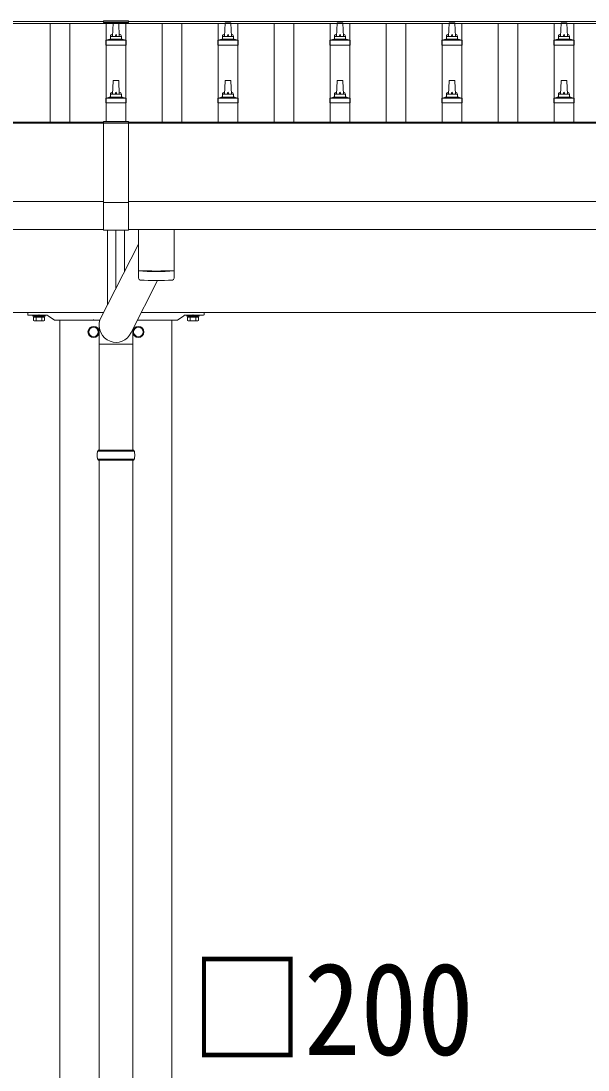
# Model space of a CAD drawing. Units: millimetres at full size, sheet at 1:50; details may follow other scales. Extents: x -14053 to 14053, y -9700 to 9700.
# Drawn here: x -3146 to -2133, y -3211 to -1338 of the extents above; entities that cross this region are included whole.
import ezdxf
from ezdxf.enums import TextEntityAlignment as Align

# ---------------------------------------------------------------- set-up
doc = ezdxf.new("R2010")
doc.units = ezdxf.units.MM
doc.header["$LTSCALE"] = 50
for name, color, linetype, lineweight in [('0-1_Defpoints', 4, 'Continuous', 9), ('0-2_TEXT1', 5, 'Continuous', 5), ('0-3_SHAPE', 7, 'Continuous', 9), ('0-6_PARTS1', 6, 'Continuous', 9)]:
    doc.layers.add(name, color=color, linetype=linetype, lineweight=lineweight)
doc.styles.add('ＭＳ ゴシック', font='')
doc.styles.get('ＭＳ ゴシック').set_extended_font_data('MS Gothic')

msp = doc.modelspace()

# ---------------------------------------------------------------- linework, layer by layer
at = {"layer": '0-1_Defpoints'}
for p, q in [((-7799.38, -1339.26), (-2998.88, -1339.26)), ((-7799.38, -1342.85), (-2976.38, -1342.85)), ((-1153.38, -1342.85), (-2976.38, -1342.85)), ((-1153.38, -1339.26), (-2953.88, -1339.26)), ((-7797.38, -1518.87), (-2998.88, -1518.87)), ((-7797.38, -1520.76), (-2976.38, -1520.76)), ((-2998.88, -1517.91), (-2998.88, -1711.48)), ((-1155.38, -1520.76), (-2997.38, -1520.76)), ((-2953.88, -1517.91), (-2953.88, -1711.48)), ((-1155.38, -1518.87), (-2953.88, -1518.87)), ((-2998.88, -1660.65), (-7797.38, -1660.65)), ((-2998.88, -1662.18), (-2953.88, -1662.18)), ((-2953.88, -1660.65), (-1155.38, -1660.65)), ((-7797.38, -1710.47), (-2998.88, -1710.47)), ((-2991.38, -1844.59), (-2991.38, -1711.48)), ((-2976.38, -1815.22), (-2976.38, -1711.48)), ((-2961.38, -1785.85), (-2961.38, -1711.48)), ((-1155.38, -1710.47), (-2953.88, -1710.47)), ((-2998.42, -1858.37), (-7681.47, -1858.37)), ((-3133.88, -1859.37), (-3133.88, -1861.37)), ((-3133.88, -1861.37), (-3133.88, -1862.37)), ((-2998.42, -1858.37), (-3132.88, -1858.37)), ((-3132.88, -1863.37), (-3114.55, -1863.37)), ((-3124.88, -1864.97), (-3124.88, -1863.37)), ((-3124.88, -1863.37), (-3102.88, -1863.37)), ((-3102.88, -1864.97), (-3124.88, -1864.97)), ((-3104.07, -1866.77), (-3123.7, -1866.77)), ((-3123.7, -1866.77), (-3123.7, -1873.01)), ((-3122.48, -1864.97), (-3105.28, -1864.97)), ((-3122.48, -1866.77), (-3122.48, -1864.97)), ((-3105.28, -1866.77), (-3122.48, -1866.77)), ((-3118.79, -1866.77), (-3118.79, -1873.01)), ((-3113.21, -1863.37), (-3100.75, -1863.37)), ((-3108.97, -1866.77), (-3108.97, -1873.01)), ((-3105.28, -1864.97), (-3105.28, -1866.77)), ((-3104.07, -1866.77), (-3104.07, -1873.01)), ((-3102.88, -1863.37), (-3102.88, -1864.97)), ((-3097.34, -1864.44), (-3086.14, -1872.19)), ((-3017.05, -1872.37), (-3085.57, -1872.37)), ((-3076.38, -5358.37), (-3076.38, -1872.37)), ((-3005.45, -1872.37), (-3015.71, -1872.37)), ((-2938.2, -1872.37), (-2867.19, -1872.37)), ((-2931.05, -1858.37), (-1176.38, -1858.37)), ((-2931.05, -1858.37), (-2819.88, -1858.37)), ((-2876.38, -1872.37), (-2876.38, -5358.37)), ((-2855.42, -1864.44), (-2866.62, -1872.19)), ((-2839.55, -1863.37), (-2852.01, -1863.37)), ((-2849.88, -1863.37), (-2849.88, -1864.97)), ((-2827.88, -1863.37), (-2849.88, -1863.37)), ((-2849.88, -1864.97), (-2827.88, -1864.97)), ((-2848.7, -1866.77), (-2829.07, -1866.77)), ((-2848.7, -1866.77), (-2848.7, -1873.01)), ((-2830.28, -1864.97), (-2847.48, -1864.97)), ((-2847.48, -1864.97), (-2847.48, -1866.77)), ((-2847.48, -1866.77), (-2830.28, -1866.77)), ((-2843.79, -1866.77), (-2843.79, -1873.01)), ((-2819.88, -1863.37), (-2838.21, -1863.37)), ((-2833.97, -1866.77), (-2833.97, -1873.01)), ((-2830.28, -1866.77), (-2830.28, -1864.97)), ((-2829.07, -1866.77), (-2829.07, -1873.01)), ((-2827.88, -1864.97), (-2827.88, -1863.37)), ((-2818.88, -1859.37), (-2818.88, -1861.37)), ((-2818.88, -1861.37), (-2818.88, -1862.37)), ((-3122.38, -1873.77), (-3123.7, -1873.01)), ((-3105.38, -1873.77), (-3122.38, -1873.77)), ((-3105.38, -1873.77), (-3104.07, -1873.01)), ((-3016.38, -1883.56), (-3024.88, -1888.46)), ((-3024.88, -1888.46), (-3024.88, -1898.28)), ((-3007.88, -1888.46), (-3016.38, -1883.56)), ((-3007.88, -1898.28), (-3007.88, -1888.46)), ((-2944.88, -1888.46), (-2936.38, -1883.56)), ((-2944.88, -1898.28), (-2944.88, -1888.46)), ((-2936.38, -1883.56), (-2927.88, -1888.46)), ((-2927.88, -1888.46), (-2927.88, -1898.28)), ((-2847.38, -1873.77), (-2848.7, -1873.01)), ((-2847.38, -1873.77), (-2830.38, -1873.77)), ((-2830.38, -1873.77), (-2829.07, -1873.01)), ((-3024.88, -1898.28), (-3016.38, -1903.19)), ((-3016.38, -1903.19), (-3007.88, -1898.28)), ((-3007.78, -1893.12), (-3007.88, -1893.12)), ((-3007.78, -1893.62), (-3007.88, -1893.62)), ((-2944.98, -1893.12), (-2944.88, -1893.12)), ((-2944.98, -1893.62), (-2944.88, -1893.62)), ((-2936.38, -1903.19), (-2944.88, -1898.28)), ((-2927.88, -1898.28), (-2936.38, -1903.19))]:
    msp.add_line(p, q, dxfattribs=at)
for centre, radius in [((-3016.38, -1893.37), 10), ((-3016.38, -1893.37), 8.5), ((-2936.38, -1893.37), 10), ((-2936.38, -1893.37), 8.5)]:
    msp.add_circle(centre, radius, dxfattribs=at)
for centre, radius, start, end in [((-3132.88, -1859.37), 1, 90, 180), ((-3132.88, -1862.37), 1, 180, 270), ((-3114.55, -1863.17), 0.2, 270, 343.39845), ((-3113.88, -1863.37), 0.5, 16.60155, 163.39845), ((-3113.21, -1863.17), 0.2, 196.60155, 270), ((-3100.75, -1869.37), 6, 55.30485, 90), ((-3085.57, -1871.37), 1, 235.30485, 270), ((-3017.05, -1872.17), 0.2, 270, 343.39845), ((-3016.38, -1872.37), 0.5, 16.60155, 163.39845), ((-3015.71, -1872.17), 0.2, 196.60155, 270), ((-2867.19, -1871.37), 1, 270, 304.69515), ((-2852.01, -1869.37), 6, 90, 124.69515), ((-2839.55, -1863.17), 0.2, 270, 343.39845), ((-2838.88, -1863.37), 0.5, 16.60155, 163.39845), ((-2838.21, -1863.17), 0.2, 196.60155, 270), ((-2819.88, -1859.37), 1, 0, 90), ((-2819.88, -1862.37), 1, 270, 0), ((-3121.24, -1869.43), 4.34, 235.61575, 304.38425), ((-3113.88, -1857.53), 16.24, 252.41205, 287.58795), ((-3106.52, -1869.43), 4.34, 235.61575, 304.38425), ((-3016.38, -1893.37), 8.6, 111.25399, 128.74601), ((-3016.38, -1893.37), 8.6, 51.25399, 68.74601), ((-2936.38, -1893.37), 8.6, 111.25399, 128.74601), ((-2936.38, -1893.37), 8.6, 51.25399, 68.74601), ((-2846.24, -1869.43), 4.34, 235.61575, 304.38425), ((-2838.88, -1857.53), 16.24, 252.41205, 287.58795), ((-2831.52, -1869.43), 4.34, 235.61575, 304.38425), ((-3016.38, -1893.37), 8.6, 171.25399, 188.74601), ((-3016.38, -1893.37), 8.6, 231.25399, 248.74601), ((-3016.38, -1893.37), 8.6, 291.25399, 308.74601), ((-3016.38, -1893.37), 8.6, 1.66581, 8.74601), ((-3016.38, -1893.37), 8.6, 351.25399, 358.33419), ((-2936.38, -1893.37), 8.6, 171.25399, 178.33419), ((-2936.38, -1893.37), 8.6, 181.66581, 188.74601), ((-2936.38, -1893.37), 8.6, 231.25399, 248.74601), ((-2936.38, -1893.37), 8.6, 291.25399, 308.74601), ((-2936.38, -1893.37), 8.6, 351.25399, 8.74601)]:
    msp.add_arc(centre, radius, start, end, dxfattribs=at)
at = {"layer": '0-2_TEXT1', "color": 4, "lineweight": 9}
for p, q in [((-3093.88, -1518.87), (-3093.88, -1342.85)), ((-3058.88, -1518.87), (-3058.88, -1342.85)), ((-2993.88, -1517.91), (-2993.88, -1342.85)), ((-2958.88, -1517.91), (-2958.88, -1342.85)), ((-2893.88, -1518.87), (-2893.88, -1342.85)), ((-2858.88, -1518.87), (-2858.88, -1342.85)), ((-2793.88, -1518.87), (-2793.88, -1342.85)), ((-2758.88, -1518.87), (-2758.88, -1342.85)), ((-2693.88, -1518.87), (-2693.88, -1342.85)), ((-2658.88, -1518.87), (-2658.88, -1342.85)), ((-2593.88, -1518.87), (-2593.88, -1342.85)), ((-2558.88, -1518.87), (-2558.88, -1342.85)), ((-2493.88, -1518.87), (-2493.88, -1342.85)), ((-2458.88, -1518.87), (-2458.88, -1342.85)), ((-2393.88, -1518.87), (-2393.88, -1342.85)), ((-2358.88, -1518.87), (-2358.88, -1342.85)), ((-2293.88, -1518.87), (-2293.88, -1342.85)), ((-2258.88, -1518.87), (-2258.88, -1342.85)), ((-2193.88, -1518.87), (-2193.88, -1342.85)), ((-2158.88, -1518.87), (-2158.88, -1342.85)), ((-2953.88, -1517.91), (-2998.88, -1517.91)), ((-2953.88, -1519.79), (-2998.88, -1519.79))]:
    msp.add_line(p, q, dxfattribs=at)
at = {"layer": '0-2_TEXT1'}
for p, q in [((-2953.88, -1338.26), (-2998.88, -1338.26)), ((-2998.88, -1338.26), (-2998.88, -1341.11)), ((-2953.88, -1340.11), (-2998.88, -1340.11)), ((-2953.88, -1341.11), (-2998.88, -1341.11)), ((-2982.38, -1365.78), (-2981.65, -1342.25)), ((-2980.65, -1341.28), (-2972.11, -1341.28)), ((-2976.38, -1341.11), (-2976.38, -1342.85)), ((-2971.11, -1342.25), (-2970.38, -1365.78)), ((-2953.88, -1338.26), (-2953.88, -1341.11)), ((-2781.65, -1342.25), (-2782.38, -1365.78)), ((-2772.11, -1341.28), (-2780.65, -1341.28)), ((-2770.38, -1365.78), (-2771.11, -1342.25)), ((-2581.65, -1342.25), (-2582.38, -1365.78)), ((-2572.11, -1341.28), (-2580.65, -1341.28)), ((-2570.38, -1365.78), (-2571.11, -1342.25)), ((-2381.65, -1342.25), (-2382.38, -1365.78)), ((-2372.11, -1341.28), (-2380.65, -1341.28)), ((-2370.38, -1365.78), (-2371.11, -1342.25)), ((-2181.65, -1342.25), (-2182.38, -1365.78)), ((-2172.11, -1341.28), (-2180.65, -1341.28)), ((-2170.38, -1365.78), (-2171.11, -1342.25)), ((-2986.38, -1369.99), (-2986.38, -1365.78)), ((-2985.38, -1365.78), (-2967.38, -1365.78)), ((-2966.38, -1369.99), (-2966.38, -1365.78)), ((-2786.38, -1369.99), (-2786.38, -1365.78)), ((-2767.38, -1365.78), (-2785.38, -1365.78)), ((-2766.38, -1369.99), (-2766.38, -1365.78)), ((-2586.38, -1369.99), (-2586.38, -1365.78)), ((-2567.38, -1365.78), (-2585.38, -1365.78)), ((-2566.38, -1369.99), (-2566.38, -1365.78)), ((-2386.38, -1369.99), (-2386.38, -1365.78)), ((-2367.38, -1365.78), (-2385.38, -1365.78)), ((-2366.38, -1369.99), (-2366.38, -1365.78)), ((-2186.38, -1369.99), (-2186.38, -1365.78)), ((-2167.38, -1365.78), (-2185.38, -1365.78)), ((-2166.38, -1369.99), (-2166.38, -1365.78)), ((-2994.63, -1381.28), (-2994.63, -1373.56)), ((-2958.13, -1381.28), (-2994.63, -1381.28)), ((-2994.25, -1372.78), (-2958.51, -1372.78)), ((-2993.87, -1372.59), (-2987.14, -1370.96)), ((-2986.76, -1370.78), (-2966, -1370.78)), ((-2958.89, -1372.59), (-2965.62, -1370.96)), ((-2958.13, -1381.28), (-2958.13, -1373.56)), ((-2794.63, -1381.28), (-2794.63, -1373.56)), ((-2794.63, -1381.28), (-2758.13, -1381.28)), ((-2758.51, -1372.78), (-2794.25, -1372.78)), ((-2793.87, -1372.59), (-2787.14, -1370.96)), ((-2766, -1370.78), (-2786.76, -1370.78)), ((-2758.89, -1372.59), (-2765.62, -1370.96)), ((-2758.13, -1381.28), (-2758.13, -1373.56)), ((-2594.63, -1381.28), (-2594.63, -1373.56)), ((-2594.63, -1381.28), (-2558.13, -1381.28)), ((-2558.51, -1372.78), (-2594.25, -1372.78)), ((-2593.87, -1372.59), (-2587.14, -1370.96)), ((-2566, -1370.78), (-2586.76, -1370.78)), ((-2558.89, -1372.59), (-2565.62, -1370.96)), ((-2558.13, -1381.28), (-2558.13, -1373.56)), ((-2394.63, -1381.28), (-2394.63, -1373.56)), ((-2394.63, -1381.28), (-2358.13, -1381.28)), ((-2358.51, -1372.78), (-2394.25, -1372.78)), ((-2393.87, -1372.59), (-2387.14, -1370.96)), ((-2366, -1370.78), (-2386.76, -1370.78)), ((-2358.89, -1372.59), (-2365.62, -1370.96)), ((-2358.13, -1381.28), (-2358.13, -1373.56)), ((-2194.63, -1381.28), (-2194.63, -1373.56)), ((-2194.63, -1381.28), (-2158.13, -1381.28)), ((-2158.51, -1372.78), (-2194.25, -1372.78)), ((-2193.87, -1372.59), (-2187.14, -1370.96)), ((-2166, -1370.78), (-2186.76, -1370.78)), ((-2158.89, -1372.59), (-2165.62, -1370.96)), ((-2158.13, -1381.28), (-2158.13, -1373.56)), ((-2982.38, -1469.11), (-2981.65, -1445.59)), ((-2980.65, -1444.61), (-2972.11, -1444.61)), ((-2971.11, -1445.59), (-2970.38, -1469.11)), ((-2781.65, -1445.59), (-2782.38, -1469.11)), ((-2772.11, -1444.61), (-2780.65, -1444.61)), ((-2770.38, -1469.11), (-2771.11, -1445.59)), ((-2581.65, -1445.59), (-2582.38, -1469.11)), ((-2572.11, -1444.61), (-2580.65, -1444.61)), ((-2570.38, -1469.11), (-2571.11, -1445.59)), ((-2381.65, -1445.59), (-2382.38, -1469.11)), ((-2372.11, -1444.61), (-2380.65, -1444.61)), ((-2370.38, -1469.11), (-2371.11, -1445.59)), ((-2181.65, -1445.59), (-2182.38, -1469.11)), ((-2172.11, -1444.61), (-2180.65, -1444.61)), ((-2170.38, -1469.11), (-2171.11, -1445.59)), ((-2994.63, -1484.61), (-2994.63, -1476.9)), ((-2994.25, -1476.11), (-2958.51, -1476.11)), ((-2993.87, -1475.92), (-2987.14, -1474.29)), ((-2986.76, -1474.11), (-2966, -1474.11)), ((-2986.38, -1473.32), (-2986.38, -1469.11)), ((-2985.38, -1469.11), (-2967.38, -1469.11)), ((-2966.38, -1473.32), (-2966.38, -1469.11)), ((-2958.89, -1475.92), (-2965.62, -1474.29)), ((-2958.13, -1484.61), (-2958.13, -1476.9)), ((-2794.63, -1484.61), (-2794.63, -1476.9)), ((-2758.51, -1476.11), (-2794.25, -1476.11)), ((-2793.87, -1475.92), (-2787.14, -1474.29)), ((-2766, -1474.11), (-2786.76, -1474.11)), ((-2786.38, -1473.32), (-2786.38, -1469.11)), ((-2767.38, -1469.11), (-2785.38, -1469.11)), ((-2766.38, -1473.32), (-2766.38, -1469.11)), ((-2758.89, -1475.92), (-2765.62, -1474.29)), ((-2758.13, -1484.61), (-2758.13, -1476.9)), ((-2594.63, -1484.61), (-2594.63, -1476.9)), ((-2558.51, -1476.11), (-2594.25, -1476.11)), ((-2593.87, -1475.92), (-2587.14, -1474.29)), ((-2566, -1474.11), (-2586.76, -1474.11)), ((-2586.38, -1473.32), (-2586.38, -1469.11)), ((-2567.38, -1469.11), (-2585.38, -1469.11)), ((-2566.38, -1473.32), (-2566.38, -1469.11)), ((-2558.89, -1475.92), (-2565.62, -1474.29)), ((-2558.13, -1484.61), (-2558.13, -1476.9)), ((-2394.63, -1484.61), (-2394.63, -1476.9)), ((-2358.51, -1476.11), (-2394.25, -1476.11)), ((-2393.87, -1475.92), (-2387.14, -1474.29)), ((-2366, -1474.11), (-2386.76, -1474.11)), ((-2386.38, -1473.32), (-2386.38, -1469.11)), ((-2367.38, -1469.11), (-2385.38, -1469.11)), ((-2366.38, -1473.32), (-2366.38, -1469.11)), ((-2358.89, -1475.92), (-2365.62, -1474.29)), ((-2358.13, -1484.61), (-2358.13, -1476.9)), ((-2194.63, -1484.61), (-2194.63, -1476.9)), ((-2158.51, -1476.11), (-2194.25, -1476.11)), ((-2193.87, -1475.92), (-2187.14, -1474.29)), ((-2166, -1474.11), (-2186.76, -1474.11)), ((-2186.38, -1473.32), (-2186.38, -1469.11)), ((-2167.38, -1469.11), (-2185.38, -1469.11)), ((-2166.38, -1473.32), (-2166.38, -1469.11)), ((-2158.89, -1475.92), (-2165.62, -1474.29)), ((-2158.13, -1484.61), (-2158.13, -1476.9)), ((-2958.13, -1484.61), (-2994.63, -1484.61)), ((-2794.63, -1484.61), (-2758.13, -1484.61)), ((-2594.63, -1484.61), (-2558.13, -1484.61)), ((-2394.63, -1484.61), (-2358.13, -1484.61)), ((-2194.63, -1484.61), (-2158.13, -1484.61))]:
    msp.add_line(p, q, dxfattribs=at)
for centre, radius, start, end in [((-2980.65, -1342.28), 1, 90, 178.60509), ((-2972.11, -1342.28), 1, 1.39491, 90), ((-2780.65, -1342.28), 1, 90, 178.60509), ((-2772.11, -1342.28), 1, 1.39491, 90), ((-2580.65, -1342.28), 1, 90, 178.60509), ((-2572.11, -1342.28), 1, 1.39491, 90), ((-2380.65, -1342.28), 1, 90, 178.60509), ((-2372.11, -1342.28), 1, 1.39491, 90), ((-2180.65, -1342.28), 1, 90, 178.60509), ((-2172.11, -1342.28), 1, 1.39491, 90), ((-2982.3, -1366.41), 4.13, 90, 171.17633), ((-2985.38, -1366.78), 1, 90, 180), ((-2973.05, -1365.78), 4.83, 133.60282, 180), ((-2979.71, -1365.78), 4.83, 0, 46.39718), ((-2970.47, -1366.41), 4.13, 8.82367, 90), ((-2967.38, -1366.78), 1, 0, 90), ((-2782.3, -1366.41), 4.13, 90, 171.17633), ((-2785.38, -1366.78), 1, 90, 180), ((-2773.05, -1365.78), 4.83, 133.60282, 180), ((-2779.71, -1365.78), 4.83, 0, 46.39718), ((-2770.47, -1366.41), 4.13, 8.82367, 90), ((-2767.38, -1366.78), 1, 0, 90), ((-2582.3, -1366.41), 4.13, 90, 171.17633), ((-2585.38, -1366.78), 1, 90, 180), ((-2573.05, -1365.78), 4.83, 133.60282, 180), ((-2579.71, -1365.78), 4.83, 0, 46.39718), ((-2570.47, -1366.41), 4.13, 8.82367, 90), ((-2567.38, -1366.78), 1, 0, 90), ((-2382.3, -1366.41), 4.13, 90, 171.17633), ((-2385.38, -1366.78), 1, 90, 180), ((-2373.05, -1365.78), 4.83, 133.60282, 180), ((-2379.71, -1365.78), 4.83, 0, 46.39718), ((-2370.47, -1366.41), 4.13, 8.82367, 90), ((-2367.38, -1366.78), 1, 0, 90), ((-2182.3, -1366.41), 4.13, 90, 171.17633), ((-2185.38, -1366.78), 1, 90, 180), ((-2173.05, -1365.78), 4.83, 133.60282, 180), ((-2179.71, -1365.78), 4.83, 0, 46.39718), ((-2170.47, -1366.41), 4.13, 8.82367, 90), ((-2167.38, -1366.78), 1, 0, 90), ((-2993.63, -1373.56), 1, 103.62699, 180), ((-2987.38, -1369.99), 1, 283.62699, 0), ((-2965.38, -1369.99), 1, 180, 256.37301), ((-2959.13, -1373.56), 1, 0, 76.37301), ((-2793.63, -1373.56), 1, 103.62699, 180), ((-2787.38, -1369.99), 1, 283.62699, 0), ((-2765.38, -1369.99), 1, 180, 256.37301), ((-2759.13, -1373.56), 1, 0, 76.37301), ((-2593.63, -1373.56), 1, 103.62699, 180), ((-2587.38, -1369.99), 1, 283.62699, 0), ((-2565.38, -1369.99), 1, 180, 256.37301), ((-2559.13, -1373.56), 1, 0, 76.37301), ((-2393.63, -1373.56), 1, 103.62699, 180), ((-2387.38, -1369.99), 1, 283.62699, 0), ((-2365.38, -1369.99), 1, 180, 256.37301), ((-2359.13, -1373.56), 1, 0, 76.37301), ((-2193.63, -1373.56), 1, 103.62699, 180), ((-2187.38, -1369.99), 1, 283.62699, 0), ((-2165.38, -1369.99), 1, 180, 256.37301), ((-2159.13, -1373.56), 1, 0, 76.37301), ((-2980.65, -1445.61), 1, 90, 178.60509), ((-2972.11, -1445.61), 1, 1.39491, 90), ((-2780.65, -1445.61), 1, 90, 178.60509), ((-2772.11, -1445.61), 1, 1.39491, 90), ((-2580.65, -1445.61), 1, 90, 178.60509), ((-2572.11, -1445.61), 1, 1.39491, 90), ((-2380.65, -1445.61), 1, 90, 178.60509), ((-2372.11, -1445.61), 1, 1.39491, 90), ((-2180.65, -1445.61), 1, 90, 178.60509), ((-2172.11, -1445.61), 1, 1.39491, 90), ((-2993.63, -1476.9), 1, 103.62699, 180), ((-2987.38, -1473.32), 1, 283.62699, 0), ((-2982.3, -1469.74), 4.13, 90, 171.17633), ((-2985.38, -1470.11), 1, 90, 180), ((-2973.05, -1469.11), 4.83, 133.60282, 180), ((-2979.71, -1469.11), 4.83, 0, 46.39718), ((-2970.47, -1469.74), 4.13, 8.82367, 90), ((-2967.38, -1470.11), 1, 0, 90), ((-2965.38, -1473.32), 1, 180, 256.37301), ((-2959.13, -1476.9), 1, 0, 76.37301), ((-2793.63, -1476.9), 1, 103.62699, 180), ((-2787.38, -1473.32), 1, 283.62699, 0), ((-2782.3, -1469.74), 4.13, 90, 171.17633), ((-2785.38, -1470.11), 1, 90, 180), ((-2773.05, -1469.11), 4.83, 133.60282, 180), ((-2779.71, -1469.11), 4.83, 0, 46.39718), ((-2770.47, -1469.74), 4.13, 8.82367, 90), ((-2767.38, -1470.11), 1, 0, 90), ((-2765.38, -1473.32), 1, 180, 256.37301), ((-2759.13, -1476.9), 1, 0, 76.37301), ((-2593.63, -1476.9), 1, 103.62699, 180), ((-2587.38, -1473.32), 1, 283.62699, 0), ((-2582.3, -1469.74), 4.13, 90, 171.17633), ((-2585.38, -1470.11), 1, 90, 180), ((-2573.05, -1469.11), 4.83, 133.60282, 180), ((-2579.71, -1469.11), 4.83, 0, 46.39718), ((-2570.47, -1469.74), 4.13, 8.82367, 90), ((-2567.38, -1470.11), 1, 0, 90), ((-2565.38, -1473.32), 1, 180, 256.37301), ((-2559.13, -1476.9), 1, 0, 76.37301), ((-2393.63, -1476.9), 1, 103.62699, 180), ((-2387.38, -1473.32), 1, 283.62699, 0), ((-2382.3, -1469.74), 4.13, 90, 171.17633), ((-2385.38, -1470.11), 1, 90, 180), ((-2373.05, -1469.11), 4.83, 133.60282, 180), ((-2379.71, -1469.11), 4.83, 0, 46.39718), ((-2370.47, -1469.74), 4.13, 8.82367, 90), ((-2367.38, -1470.11), 1, 0, 90), ((-2365.38, -1473.32), 1, 180, 256.37301), ((-2359.13, -1476.9), 1, 0, 76.37301), ((-2193.63, -1476.9), 1, 103.62699, 180), ((-2187.38, -1473.32), 1, 283.62699, 0), ((-2182.3, -1469.74), 4.13, 90, 171.17633), ((-2185.38, -1470.11), 1, 90, 180), ((-2173.05, -1469.11), 4.83, 133.60282, 180), ((-2179.71, -1469.11), 4.83, 0, 46.39718), ((-2170.47, -1469.74), 4.13, 8.82367, 90), ((-2167.38, -1470.11), 1, 0, 90), ((-2165.38, -1473.32), 1, 180, 256.37301), ((-2159.13, -1476.9), 1, 0, 76.37301)]:
    msp.add_arc(centre, radius, start, end, dxfattribs=at)
at = {"layer": '0-3_SHAPE'}
for p, q in [((-2998.88, -1711.48), (-2953.88, -1711.48)), ((-2936.38, -1710.47), (-2936.38, -1783.52)), ((-2872.38, -1710.47), (-2872.38, -1783.52)), ((-2936.38, -1736.9), (-3005.32, -1871.88)), ((-2936.18, -1797.5), (-2936.41, -1784.52)), ((-2931.91, -1783.8), (-2931.89, -1784.8)), ((-2876.86, -1783.8), (-2876.87, -1784.8)), ((-2872.35, -1784.52), (-2872.58, -1797.5)), ((-2901.99, -1801.47), (-2949.33, -1894.17)), ((-3006.53, -1915.08), (-3006.53, -1880.41)), ((-2946.23, -1915.08), (-2946.23, -1888.1)), ((-3006.53, -1915.08), (-2976.38, -1915.08)), ((-3006.38, -1915.08), (-3006.38, -2104.37)), ((-2946.23, -1915.08), (-2976.38, -1915.08)), ((-2946.38, -1915.08), (-2946.38, -2104.37)), ((-2943.38, -2106.37), (-3009.38, -2106.37)), ((-3008.38, -2104.37), (-3008.38, -2106.37)), ((-2944.38, -2104.37), (-3008.38, -2104.37)), ((-2944.38, -2104.37), (-2944.38, -2106.37)), ((-2943.38, -2120.37), (-3009.38, -2120.37)), ((-3008.38, -2122.37), (-3008.38, -2120.37)), ((-2944.38, -2122.37), (-3008.38, -2122.37)), ((-3006.38, -2122.37), (-3006.38, -3376.87)), ((-2946.38, -2122.37), (-2946.38, -3376.87)), ((-2944.38, -2122.37), (-2944.38, -2120.37))]:
    msp.add_line(p, q, dxfattribs=at)
for centre, radius, start, end in [((-2904.38, -1303.79), 480.8, 266.18381, 273.81619), ((-2904.38, -1304.79), 480.8, 266.18381, 273.81619), ((-2932.76, -1797.27), 3.43, 183.91307, 262.91645), ((-2876, -1797.27), 3.43, 277.00994, 356.09787), ((-2904.39, -1281.81), 519.67, 266.82357, 273.17802), ((-2960.63, -2113.37), 49.25, 171.82876, 180.00002), ((-2960.63, -2113.37), 49.25, 180.00002, 188.17127), ((-2992.13, -2113.37), 49.25, 359.99998, 8.17124), ((-2992.13, -2113.37), 49.25, 351.82873, 359.99998)]:
    msp.add_arc(centre, radius, start, end, dxfattribs=at)
msp.add_ellipse((-2976.38, -1880.41), major_axis=(0, -31.56), ratio=0.952301, start_param=4.4387875, end_param=7.4027915, dxfattribs=at)

# ---------------------------------------------------------------- texts
at = {"layer": '0-6_PARTS1', "color": 7, "style": 'ＭＳ ゴシック', "width": 0.9}
msp.add_text('□200', height=165, dxfattribs=at).set_placement((-2843.2, -3233.37), align=Align.BOTTOM_LEFT)

doc.saveas('drawing.dxf')
